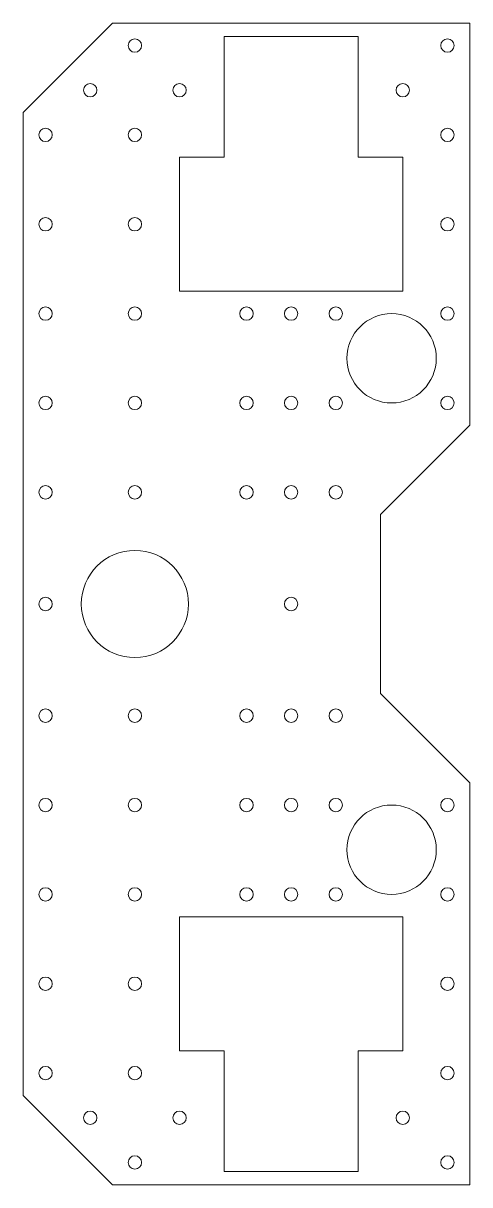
# Model space of a CAD drawing. Header units: millimetres. Extents: x -60 to 40, y -130 to 130.
import ezdxf

# ---------------------------------------------------------------- set-up
doc = ezdxf.new("R2010")
doc.units = ezdxf.units.MM

msp = doc.modelspace()

# ---------------------------------------------------------------- linework, layer by layer
at = {"color": 7, "linetype": 'Continuous', "lineweight": 15}
for p, q in [((-40, 130), (-60, 110)), ((40, 130), (-40, 130)), ((40, 40), (40, 130)), ((15, 127), (-15, 127)), ((-15, 127), (-15, 100)), ((15, 100), (15, 127)), ((-60, 110), (-60, -110)), ((-25, 100), (-25, 70)), ((-15, 100), (-25, 100)), ((25, 100), (15, 100)), ((25, 70), (25, 100)), ((-25, 70), (25, 70)), ((20, 20), (40, 40)), ((20, -20), (20, 20)), ((40, -40), (20, -20)), ((40, -130), (40, -40)), ((-25, -70), (25, -70)), ((-25, -100), (-25, -70)), ((25, -70), (25, -100)), ((-15, -100), (-25, -100)), ((-15, -127), (-15, -100)), ((15, -100), (15, -127)), ((25, -100), (15, -100)), ((-60, -110), (-40, -130)), ((15, -127), (-15, -127)), ((-40, -130), (40, -130))]:
    msp.add_line(p, q, dxfattribs=at)
for centre, radius in [((-35, 125), 1.5), ((35, 125), 1.5), ((-45, 115), 1.5), ((-25, 115), 1.5), ((25, 115), 1.5), ((-55, 105), 1.5), ((-35, 105), 1.5), ((35, 105), 1.5), ((-55, 85), 1.5), ((-35, 85), 1.5), ((35, 85), 1.5), ((-55, 65), 1.5), ((-35, 65), 1.5), ((-10, 65), 1.5), ((0, 65), 1.5), ((10, 65), 1.5), ((22.5, 55), 10), ((35, 65), 1.5), ((-55, 45), 1.5), ((-35, 45), 1.5), ((-10, 45), 1.5), ((0, 45), 1.5), ((10, 45), 1.5), ((35, 45), 1.5), ((-55, 25), 1.5), ((-35, 25), 1.5), ((-10, 25), 1.5), ((0, 25), 1.5), ((10, 25), 1.5), ((-35, 0), 12), ((-55, 0), 1.5), ((0, 0), 1.5), ((-55, -25), 1.5), ((-35, -25), 1.5), ((-10, -25), 1.5), ((0, -25), 1.5), ((10, -25), 1.5), ((-55, -45), 1.5), ((-35, -45), 1.5), ((-10, -45), 1.5), ((0, -45), 1.5), ((10, -45), 1.5), ((35, -45), 1.5), ((22.5, -55), 10), ((-55, -65), 1.5), ((-35, -65), 1.5), ((-10, -65), 1.5), ((0, -65), 1.5), ((10, -65), 1.5), ((35, -65), 1.5), ((-55, -85), 1.5), ((-35, -85), 1.5), ((35, -85), 1.5), ((-55, -105), 1.5), ((-35, -105), 1.5), ((35, -105), 1.5), ((-45, -115), 1.5), ((-25, -115), 1.5), ((25, -115), 1.5), ((-35, -125), 1.5), ((35, -125), 1.5)]:
    msp.add_circle(centre, radius, dxfattribs=at)

doc.saveas('drawing.dxf')
